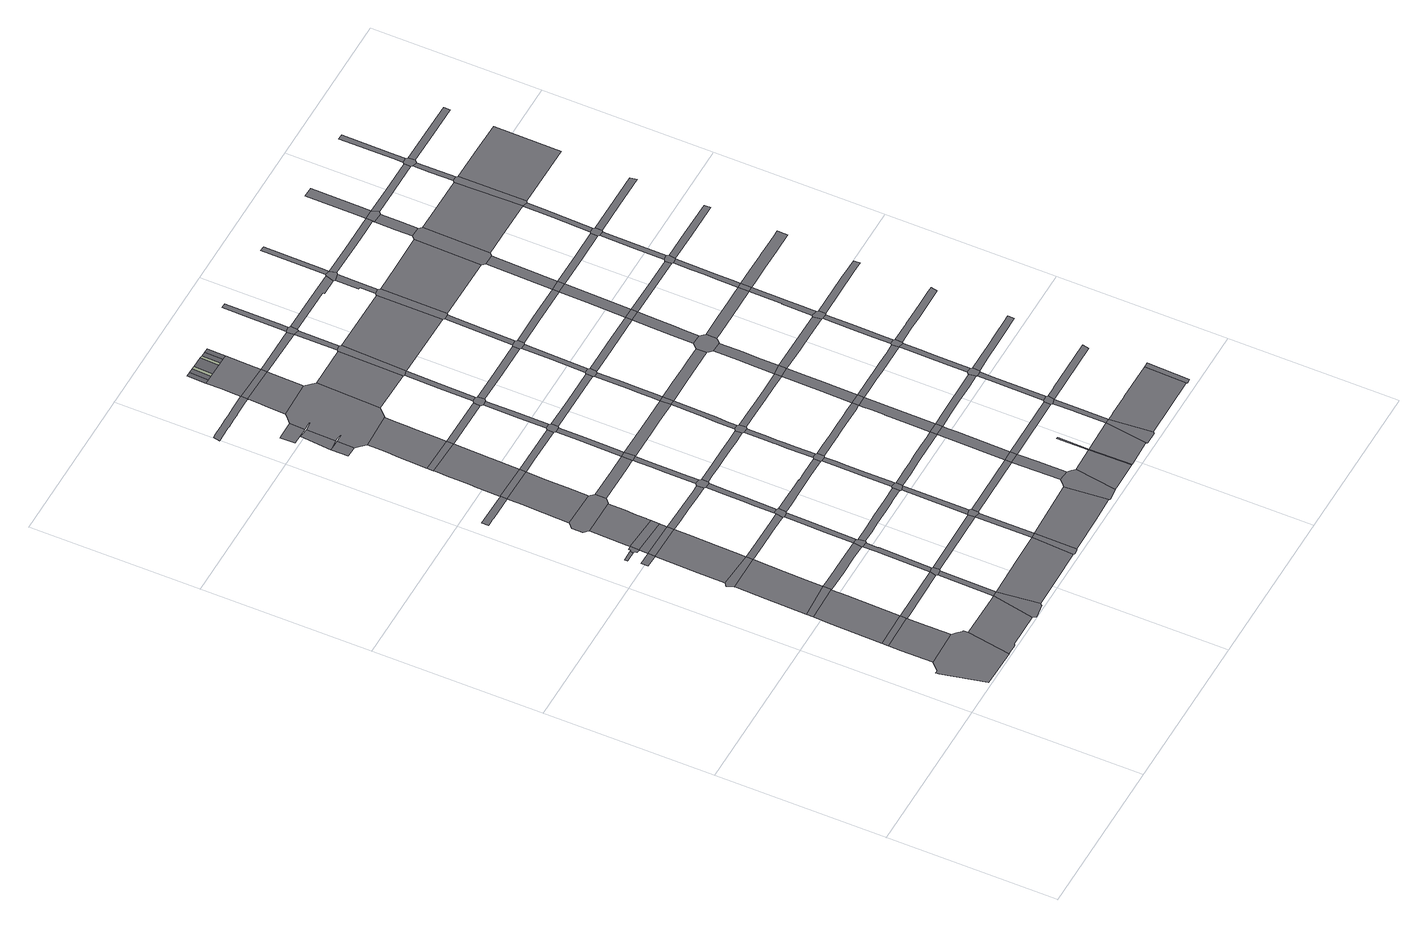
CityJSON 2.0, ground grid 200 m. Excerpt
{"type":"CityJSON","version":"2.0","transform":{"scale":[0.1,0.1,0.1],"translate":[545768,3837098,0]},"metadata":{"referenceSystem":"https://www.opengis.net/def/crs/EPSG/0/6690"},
"CityObjects":{
"road1":{"type":"Road","geometry":[{"type":"MultiSurface","lod":"1","boundaries":[[[0,1,2,3,4,5,6,7,8,9,10,11,12,13]]]}]},
"road2":{"type":"Road","attributes":{"function":"2","RoadStructureAttribute.sectionType":"1"},"geometry":[{"type":"MultiSurface","lod":"1","boundaries":[[[14,15,16,17,6,5,18,19,20,21]]]}]},
"road3":{"type":"Road","geometry":[{"type":"MultiSurface","lod":"1","boundaries":[[[22,23,14,21]]]}]},
"road4":{"type":"Road","attributes":{"function":"2","RoadStructureAttribute.sectionType":"1"},"geometry":[{"type":"MultiSurface","lod":"1","boundaries":[[[24,25,26,27,23,22]]]}]},
"road5":{"type":"Road","attributes":{"function":"2","RoadStructureAttribute.sectionType":"1"},"geometry":[{"type":"MultiSurface","lod":"1","boundaries":[[[28,29,13,12,30,31,32,33,34,35,36]]]}]},
"road6":{"type":"Road","geometry":[{"type":"MultiSurface","lod":"1","boundaries":[[[37,38,39,26,25,40]]]}]},
"road7":{"type":"Road","attributes":{"function":"2","RoadStructureAttribute.sectionType":"1"},"geometry":[{"type":"MultiSurface","lod":"1","boundaries":[[[41,42,43,38,37,44,45,46,47]]]}]},
"road8":{"type":"Road","attributes":{"RoadStructureAttribute.sectionType":"1"},"geometry":[{"type":"MultiSurface","lod":"1","boundaries":[[[48,22,21,49,50,51,52]]]}]},
"road9":{"type":"Road","geometry":[{"type":"MultiSurface","lod":"1","boundaries":[[[53,54,41,47,55]]]}]},
"road10":{"type":"Road","attributes":{"RoadStructureAttribute.sectionType":"1"},"geometry":[{"type":"MultiSurface","lod":"1","boundaries":[[[56,57,58,59]]]}]},
"road11":{"type":"Road","attributes":{"RoadStructureAttribute.sectionType":"1"},"geometry":[{"type":"MultiSurface","lod":"1","boundaries":[[[60,61,62,63,64]]]}]},
"road12":{"type":"Road","geometry":[{"type":"MultiSurface","lod":"1","boundaries":[[[65,36,35,66,67,68,69,70,71]]]}]},
"road13":{"type":"Road","attributes":{"RoadStructureAttribute.sectionType":"1"},"geometry":[{"type":"MultiSurface","lod":"1","boundaries":[[[72,73,74,75,60,64,76,77,78,79]]]}]},
"road14":{"type":"Road","attributes":{"function":"2","RoadStructureAttribute.sectionType":"1"},"geometry":[{"type":"MultiSurface","lod":"1","boundaries":[[[58,80,81,82,53,55,83,84,85,86,87]]]}]},
"road15":{"type":"Road","attributes":{"RoadStructureAttribute.sectionType":"1"},"geometry":[{"type":"MultiSurface","lod":"1","boundaries":[[[88,89,65,71]]]}]},
"road16":{"type":"Road","attributes":{"RoadStructureAttribute.sectionType":"1"},"geometry":[{"type":"MultiSurface","lod":"1","boundaries":[[[90,91,92,93,37,40,94,95,96,97,98]]]}]},
"road17":{"type":"Road","geometry":[{"type":"MultiSurface","lod":"1","boundaries":[[[59,58,87,99]]]}]},
"road18":{"type":"Road","attributes":{"function":"2","RoadStructureAttribute.sectionType":"1"},"geometry":[{"type":"MultiSurface","lod":"1","boundaries":[[[79,100,101,59,99,102,103,104,105,106]]]}]},
"road19":{"type":"Road","geometry":[{"type":"MultiSurface","lod":"1","boundaries":[[[72,79,106,107]]]}]},
"road20":{"type":"Road","geometry":[{"type":"MultiSurface","lod":"1","boundaries":[[[108,52,51,109,89,88,110,111,112,113]]]}]},
"road21":{"type":"Road","attributes":{"RoadStructureAttribute.sectionType":"1"},"geometry":[{"type":"MultiSurface","lod":"1","boundaries":[[[114,115,116,117,118,119,120,121,122,123]]]}]},
"road22":{"type":"Road","attributes":{"function":"2","RoadStructureAttribute.sectionType":"1"},"geometry":[{"type":"MultiSurface","lod":"1","boundaries":[[[124,125,72,107,126,127,128,129,130]]]}]},
"road23":{"type":"Road","attributes":{"RoadStructureAttribute.sectionType":"1"},"geometry":[{"type":"MultiSurface","lod":"1","boundaries":[[[131,132,133,134,52,108,135,136,137]]]}]},
"road24":{"type":"Road","attributes":{"function":"2","RoadStructureAttribute.sectionType":"1"},"geometry":[{"type":"MultiSurface","lod":"1","boundaries":[[[138,139,140,141,71,70,142,143]]]}]},
"road25":{"type":"Road","attributes":{"RoadStructureAttribute.sectionType":"1"},"geometry":[{"type":"MultiSurface","lod":"1","boundaries":[[[144,145,146,55,47,147,148,149,150,151,152]]]}]},
"road26":{"type":"Road","geometry":[{"type":"MultiSurface","lod":"1","boundaries":[[[153,154,155,156,157,158,159,124,130,160,161,162,163]]]}]},
"road27":{"type":"Road","geometry":[{"type":"MultiSurface","lod":"1","boundaries":[[[98,97,131,137,164,165,166,167,168]]]}]},
"road28":{"type":"Road","attributes":{"function":"2","RoadStructureAttribute.sectionType":"1"},"geometry":[{"type":"MultiSurface","lod":"1","boundaries":[[[122,169,170,171,172,153,163,173,174,175,176]]]}]},
"road29":{"type":"Road","attributes":{"RoadStructureAttribute.sectionType":"1"},"geometry":[{"type":"MultiSurface","lod":"1","boundaries":[[[177,178,179,180,181,182,98,168]]]}]},
"road30":{"type":"Road","attributes":{"RoadStructureAttribute.sectionType":"1"},"geometry":[{"type":"MultiSurface","lod":"1","boundaries":[[[113,112,183,184]]]}]},
"road31":{"type":"Road","attributes":{"RoadStructureAttribute.sectionType":"1"},"geometry":[{"type":"MultiSurface","lod":"1","boundaries":[[[185,99,87,186,187,188,189,190,191]]]}]},
"road32":{"type":"Road","geometry":[{"type":"MultiSurface","lod":"1","boundaries":[[[192,123,122,176,193]]]}]},
"road33":{"type":"Road","geometry":[{"type":"MultiSurface","lod":"1","boundaries":[[[194,195,152,151,196,180,179,197,198,199,200,201]]]}]},
"road34":{"type":"Road","geometry":[{"type":"MultiSurface","lod":"1","boundaries":[[[202,138,143,203,204,205,206,207,208,209]]]}]},
"road35":{"type":"Road","attributes":{"function":"2","RoadStructureAttribute.sectionType":"1"},"geometry":[{"type":"MultiSurface","lod":"1","boundaries":[[[210,211,212,213,214,215,192,193,216,217,218,219]]]}]},
"road36":{"type":"Road","attributes":{"RoadStructureAttribute.sectionType":"1"},"geometry":[{"type":"MultiSurface","lod":"1","boundaries":[[[220,221,222,223,224,225,226,227,228]]]}]},
"road37":{"type":"Road","attributes":{"RoadStructureAttribute.sectionType":"1"},"geometry":[{"type":"MultiSurface","lod":"1","boundaries":[[[229,230,231,232,194,201,233,234,235,236]]]}]},
"road38":{"type":"Road","attributes":{"RoadStructureAttribute.sectionType":"1"},"geometry":[{"type":"MultiSurface","lod":"1","boundaries":[[[237,238,239,166,165,240,241,242,243,244,245,246,247]]]}]},
"road39":{"type":"Road","geometry":[{"type":"MultiSurface","lod":"1","boundaries":[[[248,210,219,249]]]}]},
"road40":{"type":"Road","attributes":{"RoadStructureAttribute.sectionType":"1"},"geometry":[{"type":"MultiSurface","lod":"1","boundaries":[[[250,251,162,161,252,253,254,255,256]]]}]},
"road41":{"type":"Road","attributes":{"function":"1","RoadStructureAttribute.sectionType":"7"},"geometry":[{"type":"MultiSurface","lod":"1","boundaries":[[[257,258,259,224,260,261]]]}]},
"road42":{"type":"Road","attributes":{"RoadStructureAttribute.sectionType":"1"},"geometry":[{"type":"MultiSurface","lod":"1","boundaries":[[[183,138,202,262]]]}]},
"road43":{"type":"Road","attributes":{"RoadStructureAttribute.sectionType":"1"},"geometry":[{"type":"MultiSurface","lod":"1","boundaries":[[[263,264,265,266,267,268,269,270]]]}]},
"road44":{"type":"Road","geometry":[{"type":"MultiSurface","lod":"1","boundaries":[[[271,272,191,190,229,236,273,274,275]]]}]},
"road45":{"type":"Road","attributes":{"function":"2","RoadStructureAttribute.sectionType":"1"},"geometry":[{"type":"MultiSurface","lod":"1","boundaries":[[[276,277,278,279,280,281,282,283,284,285,286,248,249]]]}]},
"road46":{"type":"Road","geometry":[{"type":"MultiSurface","lod":"1","boundaries":[[[287,288,289,290,184,183,262,291,292,293,294]]]}]},
"road47":{"type":"Road","attributes":{"RoadStructureAttribute.sectionType":"1"},"geometry":[{"type":"MultiSurface","lod":"1","boundaries":[[[295,296,297,298,299,300,301,302,303,304,305,306,307,308,309,310,311,312,313,314,315,316]]]}]},
"road48":{"type":"Road","attributes":{"RoadStructureAttribute.sectionType":"1"},"geometry":[{"type":"MultiSurface","lod":"1","boundaries":[[[317,318,319,320,321,322,323,324,271,275]]]}]},
"road49":{"type":"Road","attributes":{"RoadStructureAttribute.sectionType":"1"},"geometry":[{"type":"MultiSurface","lod":"1","boundaries":[[[325,326,327,328,329,330,200,199,331,332,333,334,335,336]]]}]},
"road50":{"type":"Road","attributes":{"RoadStructureAttribute.sectionType":"1"},"geometry":[{"type":"MultiSurface","lod":"1","boundaries":[[[337,193,176,338,339,340]]]}]},
"road51":{"type":"Road","attributes":{"RoadStructureAttribute.sectionType":"1"},"geometry":[{"type":"MultiSurface","lod":"1","boundaries":[[[341,342,343,344,345,346,290,289]]]}]},
"road52":{"type":"Road","attributes":{"function":"2","RoadStructureAttribute.sectionType":"1"},"geometry":[{"type":"MultiSurface","lod":"1","boundaries":[[[347,348,202,209,349,350]]]}]},
"road53":{"type":"Road","geometry":[{"type":"MultiSurface","lod":"1","boundaries":[[[256,255,351,321,320,352,353]]]}]},
"road54":{"type":"Road","geometry":[{"type":"MultiSurface","lod":"1","boundaries":[[[354,355,247,246,356,344,343,357,358,359]]]}]},
"road55":{"type":"Road","geometry":[{"type":"MultiSurface","lod":"1","boundaries":[[[360,361,362,270,269,363,364,365,366,261,260,367,368,369,370,371,372,373,374,228,227,375,281,280,376,377,378]]]}]},
"road56":{"type":"Road","attributes":{"RoadStructureAttribute.sectionType":"1"},"geometry":[{"type":"MultiSurface","lod":"1","boundaries":[[[379,380,381,382,383,384,385,386,256,353]]]}]},
"road57":{"type":"Road","attributes":{"RoadStructureAttribute.sectionType":"1"},"geometry":[{"type":"MultiSurface","lod":"1","boundaries":[[[387,388,389,390,274,273,391,392,393,394,395,396,397]]]}]},
"road58":{"type":"Road","attributes":{"RoadStructureAttribute.sectionType":"1"},"geometry":[{"type":"MultiSurface","lod":"1","boundaries":[[[249,219,398,399,400]]]}]},
"road59":{"type":"Road","attributes":{"RoadStructureAttribute.sectionType":"1"},"geometry":[{"type":"MultiSurface","lod":"1","boundaries":[[[401,402,403,404,405,406,407,408,409,354,359]]]}]},
"road60":{"type":"Road","attributes":{"RoadStructureAttribute.sectionType":"1"},"geometry":[{"type":"MultiSurface","lod":"1","boundaries":[[[410,294,293,411,412]]]}]},
"road61":{"type":"Road","geometry":[{"type":"MultiSurface","lod":"1","boundaries":[[[413,414,340,339,384,383,415,416,417]]]}]},
"road62":{"type":"Road","geometry":[{"type":"MultiSurface","lod":"1","boundaries":[[[315,418,419,420,421,422,361,360,423]]]}]},
"road63":{"type":"Road","geometry":[{"type":"MultiSurface","lod":"1","boundaries":[[[424,425,426,336,335,407,406,427,428,429]]]}]},
"road64":{"type":"Road","geometry":[{"type":"MultiSurface","lod":"1","boundaries":[[[316,315,423,430]]]}]},
"road65":{"type":"Road","attributes":{"RoadStructureAttribute.sectionType":"1"},"geometry":[{"type":"MultiSurface","lod":"1","boundaries":[[[431,432,433,434,413,417]]]}]},
"road66":{"type":"Road","geometry":[{"type":"MultiSurface","lod":"1","boundaries":[[[435,436,437,347,350,438,439,440,441,442,443]]]}]},
"road67":{"type":"Road","attributes":{"RoadStructureAttribute.sectionType":"1"},"geometry":[{"type":"MultiSurface","lod":"1","boundaries":[[[444,445,446,353,352,447,448,449,450,451,452]]]}]},
"road68":{"type":"Road","attributes":{"function":"2","RoadStructureAttribute.sectionType":"1"},"geometry":[{"type":"MultiSurface","lod":"1","boundaries":[[[453,454,455,316,430,456,457]]]}]},
"road69":{"type":"Road","attributes":{"RoadStructureAttribute.sectionType":"1"},"geometry":[{"type":"MultiSurface","lod":"1","boundaries":[[[458,459,460,461,462,463,425,424,464,465,466,467,468,469]]]}]},
"road70":{"type":"Road","attributes":{"RoadStructureAttribute.sectionType":"1"},"geometry":[{"type":"MultiSurface","lod":"1","boundaries":[[[470,471,472,473,474,475,476,358,357,477,478,479,480,481]]]}]},
"road71":{"type":"Road","geometry":[{"type":"MultiSurface","lod":"1","boundaries":[[[482,400,399,433,432,483,484,485]]]}]},
"road72":{"type":"Road","attributes":{"RoadStructureAttribute.sectionType":"1"},"geometry":[{"type":"MultiSurface","lod":"2","boundaries":[[[486,487,488,489]],[[490,491,492,493]],[[494,495,496,497]],[[457,498,495,494]],[[489,488,499,453]],[[497,496,491,490]],[[493,492,487,486]]],"semantics":{"surfaces":[{"type":"TrafficArea","function":"1000"},{"type":"TrafficArea","function":"2000"},{"type":"AuxiliaryTrafficArea","function":"3000"}],"values":[0,0,0,1,1,2,2]}}]},
"road73":{"type":"Road","attributes":{"RoadStructureAttribute.sectionType":"1"},"geometry":[{"type":"MultiSurface","lod":"1","boundaries":[[[411,435,443,500,501,502,503]]]}]},
"road74":{"type":"Road","geometry":[{"type":"MultiSurface","lod":"1","boundaries":[[[504,505,397,396,458,469,506,507,508]]]}]},
"road75":{"type":"Road","geometry":[{"type":"MultiSurface","lod":"1","boundaries":[[[378,377,509,510]]]}]},
"road76":{"type":"Road","attributes":{"function":"2","RoadStructureAttribute.sectionType":"1"},"geometry":[{"type":"MultiSurface","lod":"1","boundaries":[[[511,441,440,512,513]]]}]},
"road77":{"type":"Road","attributes":{"RoadStructureAttribute.sectionType":"1"},"geometry":[{"type":"MultiSurface","lod":"1","boundaries":[[[514,515,516,517,482,485]]]}]},
"road78":{"type":"Road","geometry":[{"type":"MultiSurface","lod":"1","boundaries":[[[518,412,411,503]]]}]},
"road79":{"type":"Road","attributes":{"RoadStructureAttribute.sectionType":"1"},"geometry":[{"type":"MultiSurface","lod":"1","boundaries":[[[519,416,415,520,521,522]]]}]},
"road80":{"type":"Road","attributes":{"RoadStructureAttribute.sectionType":"1"},"geometry":[{"type":"MultiSurface","lod":"1","boundaries":[[[451,523,524,525,526,527,504,508,528,529,530,531,532]]]}]},
"road81":{"type":"Road","attributes":{"RoadStructureAttribute.sectionType":"1"},"geometry":[{"type":"MultiSurface","lod":"1","boundaries":[[[533,534,535,536,537,429,428,538,539,540,541,542,543,544,545,546]]]}]},
"road82":{"type":"Road","attributes":{"RoadStructureAttribute.sectionType":"1"},"geometry":[{"type":"MultiSurface","lod":"1","boundaries":[[[480,547,548,549,412,518,550,551,552,553]]]}]},
"road83":{"type":"Road","geometry":[{"type":"MultiSurface","lod":"1","boundaries":[[[554,511,513,555]]]}]},
"road84":{"type":"Road","geometry":[{"type":"MultiSurface","lod":"1","boundaries":[[[452,451,532,556]]]}]},
"road85":{"type":"Road","attributes":{"RoadStructureAttribute.sectionType":"1"},"geometry":[{"type":"MultiSurface","lod":"1","boundaries":[[[430,423,557,558]]]}]},
"road86":{"type":"Road","geometry":[{"type":"MultiSurface","lod":"1","boundaries":[[[559,560,561,562,510,509,563,516,515,564]]]}]},
"road87":{"type":"Road","geometry":[{"type":"MultiSurface","lod":"1","boundaries":[[[481,480,553,565]]]}]},
"road88":{"type":"Road","attributes":{"RoadStructureAttribute.sectionType":"1"},"geometry":[{"type":"MultiSurface","lod":"1","boundaries":[[[566,484,483,567,568,569]]]}]},
"road89":{"type":"Road","geometry":[{"type":"MultiSurface","lod":"1","boundaries":[[[570,571,572,573,511,554]]]}]},
"road90":{"type":"Road","attributes":{"RoadStructureAttribute.sectionType":"1"},"geometry":[{"type":"MultiSurface","lod":"1","boundaries":[[[574,575,576,577,578,579,452,556,580,581,582,583,584]]]}]},
"road91":{"type":"Road","attributes":{"RoadStructureAttribute.sectionType":"1"},"geometry":[{"type":"MultiSurface","lod":"1","boundaries":[[[585,586,587,588,507,506,589,590,591,592,593,594,595]]]}]},
"road92":{"type":"Road","attributes":{"function":"2","RoadStructureAttribute.sectionType":"1"},"geometry":[{"type":"MultiSurface","lod":"1","boundaries":[[[596,597,554,555,598,599]]]}]},
"road93":{"type":"Road","attributes":{"RoadStructureAttribute.sectionType":"1"},"geometry":[{"type":"MultiSurface","lod":"1","boundaries":[[[545,600,601,602,603,604,605,481,565,606,607,608,609]]]}]},
"road94":{"type":"Road","attributes":{"RoadStructureAttribute.sectionType":"1"},"geometry":[{"type":"MultiSurface","lod":"1","boundaries":[[[557,560,559,610]]]}]},
"road95":{"type":"Road","attributes":{"RoadStructureAttribute.sectionType":"1"},"geometry":[{"type":"MultiSurface","lod":"1","boundaries":[[[518,503,611,612]]]}]},
"road96":{"type":"Road","geometry":[{"type":"MultiSurface","lod":"1","boundaries":[[[613,522,521,574,584,614,615,616,617]]]}]},
"road97":{"type":"Road","geometry":[{"type":"MultiSurface","lod":"1","boundaries":[[[618,619,620,558,557,610,621,622,623]]]}]},
"road98":{"type":"Road","geometry":[{"type":"MultiSurface","lod":"1","boundaries":[[[546,545,609,624]]]}]},
"road99":{"type":"Road","attributes":{"RoadStructureAttribute.sectionType":"1"},"geometry":[{"type":"MultiSurface","lod":"1","boundaries":[[[625,626,627,556,532,628,629,630,631]]]}]},
"road100":{"type":"Road","attributes":{"RoadStructureAttribute.sectionType":"1"},"geometry":[{"type":"MultiSurface","lod":"1","boundaries":[[[632,633,613,617,634,635]]]}]},
"road101":{"type":"Road","geometry":[{"type":"MultiSurface","lod":"1","boundaries":[[[636,637,596,599,638,639,640,641,642]]]}]},
"road102":{"type":"Road","attributes":{"RoadStructureAttribute.sectionType":"1"},"geometry":[{"type":"MultiSurface","lod":"1","boundaries":[[[643,644,645,619,618,646,647]]]}]},
"road103":{"type":"Road","geometry":[{"type":"MultiSurface","lod":"1","boundaries":[[[564,515,648,649,650]]]}]},
"road104":{"type":"Road","attributes":{"RoadStructureAttribute.sectionType":"1"},"geometry":[{"type":"MultiSurface","lod":"1","boundaries":[[[594,651,652,653,546,624,654,655,656,657]]]}]},
"road105":{"type":"Road","attributes":{"RoadStructureAttribute.sectionType":"1"},"geometry":[{"type":"MultiSurface","lod":"1","boundaries":[[[658,659,660,565,553,661,662,663,664,665]]]}]},
"road106":{"type":"Road","geometry":[{"type":"MultiSurface","lod":"1","boundaries":[[[666,667,668,569,568,632,635,669,670,671,672]]]}]},
"road107":{"type":"Road","attributes":{"RoadStructureAttribute.sectionType":"1"},"geometry":[{"type":"MultiSurface","lod":"1","boundaries":[[[673,674,675,676,677,596,637]]]}]},
"road108":{"type":"Road","geometry":[{"type":"MultiSurface","lod":"1","boundaries":[[[678,595,594,657]]]}]},
"road109":{"type":"Road","attributes":{"RoadStructureAttribute.sectionType":"1"},"geometry":[{"type":"MultiSurface","lod":"1","boundaries":[[[679,680,666,672,681,682]]]}]},
"road110":{"type":"Road","geometry":[{"type":"MultiSurface","lod":"1","boundaries":[[[683,684,685,612,611,686,675,674,687,688]]]}]},
"road111":{"type":"Road","attributes":{"RoadStructureAttribute.sectionType":"1"},"geometry":[{"type":"MultiSurface","lod":"1","boundaries":[[[689,690,616,615,691,692,693]]]}]},
"road112":{"type":"Road","attributes":{"RoadStructureAttribute.sectionType":"1"},"geometry":[{"type":"MultiSurface","lod":"1","boundaries":[[[694,695,696,697,595,678,698,699,700]]]}]},
"road113":{"type":"Road","attributes":{"RoadStructureAttribute.sectionType":"1"},"geometry":[{"type":"MultiSurface","lod":"1","boundaries":[[[701,623,622,702,703,704,705,706]]]}]},
"road114":{"type":"Road","attributes":{"RoadStructureAttribute.sectionType":"1"},"geometry":[{"type":"MultiSurface","lod":"1","boundaries":[[[707,708,709,710,624,609,711,712,713,714,715,716]]]}]},
"road115":{"type":"Road","attributes":{"RoadStructureAttribute.sectionType":"1"},"geometry":[{"type":"MultiSurface","lod":"1","boundaries":[[[717,718,719,720,721,683,688]]]}]},
"road116":{"type":"Road","attributes":{"function":"2","RoadStructureAttribute.sectionType":"1"},"geometry":[{"type":"MultiSurface","lod":"1","boundaries":[[[722,723,724,725,726,642,641,727,728]]]}]},
"road117":{"type":"Road","geometry":[{"type":"MultiSurface","lod":"1","boundaries":[[[729,730,631,630,694,700,731,732,733,734,735]]]}]},
"road118":{"type":"Road","geometry":[{"type":"MultiSurface","lod":"1","boundaries":[[[736,737,738,650,649,679,682,739,740]]]}]},
"road119":{"type":"Road","geometry":[{"type":"MultiSurface","lod":"1","boundaries":[[[741,742,665,664,743,719,718,744,745,746]]]}]},
"road120":{"type":"Road","attributes":{"RoadStructureAttribute.sectionType":"1"},"geometry":[{"type":"MultiSurface","lod":"1","boundaries":[[[747,671,670,748,749,750]]]}]},
"road121":{"type":"Road","attributes":{"RoadStructureAttribute.sectionType":"1"},"geometry":[{"type":"MultiSurface","lod":"1","boundaries":[[[692,751,752,753,729,735,754,755,756,757]]]}]},
"road122":{"type":"Road","attributes":{"RoadStructureAttribute.sectionType":"1"},"geometry":[{"type":"MultiSurface","lod":"1","boundaries":[[[678,657,758,759,760,761]]]}]},
"road123":{"type":"Road","attributes":{"RoadStructureAttribute.sectionType":"1"},"geometry":[{"type":"MultiSurface","lod":"1","boundaries":[[[715,762,763,764,741,746,765,766,767,768]]]}]},
"road124":{"type":"Road","attributes":{"RoadStructureAttribute.sectionType":"1"},"geometry":[{"type":"MultiSurface","lod":"1","boundaries":[[[769,770,771,772,773,774,737,736]]]}]},
"road125":{"type":"Road","attributes":{"RoadStructureAttribute.sectionType":"1"},"geometry":[{"type":"MultiSurface","lod":"1","boundaries":[[[775,776,777,687,674,778,779]]]}]},
"road126":{"type":"Road","geometry":[{"type":"MultiSurface","lod":"1","boundaries":[[[693,692,757,780,781]]]}]},
"road127":{"type":"Road","geometry":[{"type":"MultiSurface","lod":"1","boundaries":[[[782,706,705,771,770,783,784]]]}]},
"road128":{"type":"Road","geometry":[{"type":"MultiSurface","lod":"1","boundaries":[[[785,786,787,788,716,715,768,789,790,791,792]]]}]},
"road129":{"type":"Road","geometry":[{"type":"MultiSurface","lod":"1","boundaries":[[[728,727,793,794,795,796]]]}]},
"road130":{"type":"Road","attributes":{"RoadStructureAttribute.sectionType":"1"},"geometry":[{"type":"MultiSurface","lod":"1","boundaries":[[[749,797,798,693,781,799,800,801]]]}]},
"road131":{"type":"Road","attributes":{"RoadStructureAttribute.sectionType":"1"},"geometry":[{"type":"MultiSurface","lod":"1","boundaries":[[[802,803,782,784,804,805]]]}]},
"road132":{"type":"Road","geometry":[{"type":"MultiSurface","lod":"1","boundaries":[[[806,807,740,739,808,809]]]}]},
"road133":{"type":"Road","attributes":{"RoadStructureAttribute.sectionType":"1"},"geometry":[{"type":"MultiSurface","lod":"1","boundaries":[[[810,811,812,785,792,813,814,815,816]]]}]},
"road134":{"type":"Road","attributes":{"RoadStructureAttribute.sectionType":"1"},"geometry":[{"type":"MultiSurface","lod":"1","boundaries":[[[817,818,819,734,733,820,821,822,823,824]]]}]},
"road135":{"type":"Road","attributes":{"RoadStructureAttribute.sectionType":"1"},"geometry":[{"type":"MultiSurface","lod":"1","boundaries":[[[825,826,827,828,829,745,744,830,831,832,833]]]}]},
"road136":{"type":"Road","geometry":[{"type":"MultiSurface","lod":"1","boundaries":[[[750,749,801,834]]]}]},
"road137":{"type":"Road","geometry":[{"type":"MultiSurface","lod":"1","boundaries":[[[835,836,761,760,810,816,837,838,839,840]]]}]},
"road138":{"type":"Road","attributes":{"RoadStructureAttribute.sectionType":"1"},"geometry":[{"type":"MultiSurface","lod":"1","boundaries":[[[841,842,750,834,843,844]]]}]},
"road139":{"type":"Road","attributes":{"RoadStructureAttribute.sectionType":"1"},"geometry":[{"type":"MultiSurface","lod":"1","boundaries":[[[845,780,757,846,847,848]]]}]},
"road140":{"type":"Road","attributes":{"RoadStructureAttribute.sectionType":"1"},"geometry":[{"type":"MultiSurface","lod":"1","boundaries":[[[823,849,850,851,835,840,852,853,854,855,856,857]]]}]},
"road141":{"type":"Road","attributes":{"RoadStructureAttribute.sectionType":"1"},"geometry":[{"type":"MultiSurface","lod":"1","boundaries":[[[858,784,783,859,860,861,862]]]}]},
"road142":{"type":"Road","attributes":{"RoadStructureAttribute.sectionType":"1"},"geometry":[{"type":"MultiSurface","lod":"1","boundaries":[[[863,864,865,866,867,791,790,868,869,870,871,872,873,874,875]]]}]},
"road143":{"type":"Road","geometry":[{"type":"MultiSurface","lod":"1","boundaries":[[[876,824,823,857]]]}]},
"road144":{"type":"Road","geometry":[{"type":"MultiSurface","lod":"1","boundaries":[[[877,809,808,841,844,878,879,880,881,882,883]]]}]},
"road145":{"type":"Road","attributes":{"RoadStructureAttribute.sectionType":"1"},"geometry":[{"type":"MultiSurface","lod":"1","boundaries":[[[884,834,801,885,886,887]]]}]},
"road146":{"type":"Road","attributes":{"RoadStructureAttribute.sectionType":"1"},"geometry":[{"type":"MultiSurface","lod":"1","boundaries":[[[888,889,890,891,892,893,894,895,824,876]]]}]},
"road147":{"type":"Road","attributes":{"RoadStructureAttribute.sectionType":"1"},"geometry":[{"type":"MultiSurface","lod":"1","boundaries":[[[896,897,839,838,898,899,900]]]}]},
"road148":{"type":"Road","attributes":{"RoadStructureAttribute.sectionType":"1"},"geometry":[{"type":"MultiSurface","lod":"1","boundaries":[[[901,902,877,883,903,904]]]}]},
"road149":{"type":"Road","geometry":[{"type":"MultiSurface","lod":"1","boundaries":[[[905,906,907,908,848,847,892,891,909,910]]]}]},
"road150":{"type":"Road","geometry":[{"type":"MultiSurface","lod":"1","boundaries":[[[862,861,911,901,904,912,913]]]}]},
"road151":{"type":"Road","attributes":{"RoadStructureAttribute.sectionType":"1"},"geometry":[{"type":"MultiSurface","lod":"1","boundaries":[[[914,915,906,905,916,917]]]}]},
"road152":{"type":"Road","attributes":{"RoadStructureAttribute.sectionType":"1"},"geometry":[{"type":"MultiSurface","lod":"1","boundaries":[[[918,919,920,921,922,923,876,857,924,925,926,927,928]]]}]},
"road153":{"type":"Road","attributes":{"RoadStructureAttribute.sectionType":"1"},"geometry":[{"type":"MultiSurface","lod":"1","boundaries":[[[929,930,862,913,931,932]]]}]},
"road154":{"type":"Road","geometry":[{"type":"MultiSurface","lod":"1","boundaries":[[[933,881,880,934,935,936,937]]]}]},
"road155":{"type":"Road","geometry":[{"type":"MultiSurface","lod":"1","boundaries":[[[938,939,887,886,914,917,940,941,942,943]]]}]},
"road156":{"type":"Road","attributes":{"RoadStructureAttribute.sectionType":"1"},"geometry":[{"type":"MultiSurface","lod":"1","boundaries":[[[936,944,945,938,943,946,947]]]}]},
"road157":{"type":"Road","attributes":{"RoadStructureAttribute.sectionType":"1"},"geometry":[{"type":"MultiSurface","lod":"1","boundaries":[[[948,910,909,949,950,951,952]]]}]},
"road158":{"type":"Road","attributes":{"RoadStructureAttribute.sectionType":"1"},"geometry":[{"type":"MultiSurface","lod":"1","boundaries":[[[953,913,912,954,955,956,957,958]]]}]},
"road159":{"type":"Road","geometry":[{"type":"MultiSurface","lod":"1","boundaries":[[[959,960,937,936,947,961,962,963,964]]]}]},
"road160":{"type":"Road","attributes":{"RoadStructureAttribute.sectionType":"1"},"geometry":[{"type":"MultiSurface","lod":"1","boundaries":[[[942,941,965,966,967]]]}]},
"road161":{"type":"Road","attributes":{"RoadStructureAttribute.sectionType":"1"},"geometry":[{"type":"MultiSurface","lod":"1","boundaries":[[[968,969,959,964,970]]]}]},
"road162":{"type":"Road","geometry":[{"type":"MultiSurface","lod":"1","boundaries":[[[971,972,958,957,968,970,973,974]]]}]},
"road163":{"type":"Road","attributes":{"RoadStructureAttribute.sectionType":"1"},"geometry":[{"type":"MultiSurface","lod":"1","boundaries":[[[975,976,972,971,977,978]]]}]},
"road164":{"type":"Road","geometry":[{"type":"MultiSurface","lod":"1","boundaries":[[[979,963,962,980,981]]]}]},
"road165":{"type":"Road","attributes":{"RoadStructureAttribute.sectionType":"1"},"geometry":[{"type":"MultiSurface","lod":"1","boundaries":[[[982,974,973,983,984,985,986]]]}]}
},
"vertices":[
[1017,598,0],[1016,607,0],[1004,607,0],[956,655,0],[920,689,0],[914,695,0],[475,684,0],[391,601,0],[382,592,0],[351,592,0],[350,553,0],[473,36,0],[932,28,0],[1018,547,0],
[476,1205,0],[476,1204,0],[475,1052,0],[475,689,0],[913,810,0],[914,873,0],[914,1053,0],[913,1209,0],
[917,1288,0],[476,1282,0],
[929,1919,0],[932,2099,0],[497,2091,0],[493,1915,0],
[1543,541,0],[1054,546,0],[962,30,0],[1051,30,0],[1071,30,0],[1086,47,0],[1087,48,0],[1507,45,0],[1610,542,0],
[937,2197,0],[501,2171,0],[499,2171,0],[934,2099,0],
[518,3019,0],[518,3000,0],[511,2647,0],[940,2261,0],[942,2403,0],[948,2665,0],[956,3022,0],
[950,1288,0],[915,1209,0],[950,1209,0],[1602,1214,0],[1621,1293,0],
[522,3136,0],[485,3101,0],[957,3103,0],
[388,4044,0],[387,3963,0],[543,3960,0],[545,4041,0],
[488,4224,0],[478,4224,0],[356,4223,0],[356,4188,0],[488,4186,0],
[1610,543,0],[1509,44,0],[1540,8,0],[1705,35,0],[1719,48,0],[1728,55,0],[1671,544,0],
[550,4256,0],[538,4254,0],[508,4254,0],[508,4224,0],[506,4182,0],[506,4152,0],[534,4149,0],[547,4151,0],
[544,3960,0],[532,3530,0],[532,3497,0],[958,3122,0],[959,3195,0],[966,3458,0],[974,3749,0],[979,3956,0],
[1680,1203,0],[1620,1199,0],
[1360,2193,0],[1106,2195,0],[960,2196,0],[941,2197,0],[941,2099,0],[1206,2095,0],[1437,2094,0],[1625,2093,0],[1636,2190,0],
[977,4036,0],
[545,4077,0],[544,4060,0],[977,4037,0],[978,4055,0],[979,4078,0],[979,4085,0],[981,4126,0],
[984,4228,0],
[1681,1303,0],[1610,1208,0],[1690,1212,0],[1693,1215,0],[1695,1216,0],[1692,1293,0],
[508,5789,0],[393,5791,0],[166,5792,0],[166,5713,0],[210,5712,0],[250,5712,0],[276,5712,0],[384,5712,0],[591,5711,0],[592,5788,0],
[565,4733,0],[551,4290,0],[986,4277,0],[986,4284,0],[990,4401,0],[995,4540,0],[1001,4733,0],
[1635,2081,0],[1634,2077,0],[1632,1926,0],[1634,1926,0],[1694,1926,0],[1692,1926,0],[1695,2073,0],
[2538,560,0],[2181,553,0],[2179,553,0],[1680,544,0],[2114,62,0],[2512,69,0],
[1509,3100,0],[1370,3101,0],[1187,3102,0],[1174,3021,0],[1353,3021,0],[1402,3021,0],[1457,3020,0],[1636,3020,0],[1648,3100,0],
[570,4974,0],[563,4967,0],[542,4945,0],[514,4916,0],[514,4788,0],[515,4788,0],[556,4743,0],[1006,4738,0],[1059,4788,0],[1059,4915,0],[1007,4965,0],
[1699,2076,0],[1715,2092,0],[1706,2170,0],[1696,2177,0],[1696,2189,0],
[591,5710,0],[590,5615,0],[588,5517,0],[585,5415,0],[1014,5227,0],[1020,5419,0],[1021,5467,0],[1027,5707,0],
[1702,2542,0],[1707,2773,0],[1710,3010,0],[1651,3001,0],[1648,2787,0],[1642,2522,0],
[2540,1223,0],[2532,1301,0],
[1554,4022,0],[1133,3952,0],[1283,3949,0],[1480,3944,0],[1584,3942,0],[1650,3941,0],[1639,4021,0],
[592,5793,0],[1030,5784,0],
[1654,3125,0],[1653,3106,0],[1641,3014,0],[1712,3013,0],[1719,3021,0],[1721,3021,0],[1732,3109,0],[1714,3124,0],
[2599,561,0],[2524,59,0],[2526,57,0],[2579,59,0],[2579,61,0],[2583,61,0],[2587,63,0],[2595,69,0],
[613,6574,0],[612,6533,0],[608,6420,0],[604,6246,0],[601,6123,0],[600,6086,0],[1038,6116,0],[1038,6134,0],[1038,6162,0],[1048,6562,0],
[534,7666,0],[526,7666,0],[507,7666,0],[490,7666,0],[405,7666,0],[403,7470,0],[415,7469,0],[537,7467,0],[540,7666,0],
[1665,3925,0],[1662,3706,0],[1659,3501,0],[1656,3334,0],[1717,3307,0],[1720,3491,0],[1724,3706,0],[1727,3921,0],
[2343,2176,0],[2101,2174,0],[1907,2172,0],[1723,2092,0],[1858,2092,0],[1997,2093,0],[2192,2095,0],[2335,2096,0],[2365,2096,0],[2523,2097,0],[2526,2178,0],
[615,6652,0],[1049,6640,0],
[1424,4912,0],[1422,4912,0],[1163,4788,0],[1321,4787,0],[1533,4787,0],[1671,4787,0],[1672,4911,0],
[546,8025,0],[469,8033,0],[432,8037,0],[541,7683,0],[547,8025,0],
[2599,1204,0],
[455,8221,0],[337,8221,0],[323,8221,0],[324,8047,0],[486,8047,0],[527,8046,0],[547,8046,0],[550,8222,0],
[1666,4048,0],[1656,4038,0],[1748,3940,0],[1745,4017,0],[1727,4034,0],
[1052,6780,0],[1059,7044,0],[1060,7085,0],[1064,7229,0],[1068,7375,0],[637,7357,0],[634,7244,0],[630,7123,0],[627,7015,0],[622,6877,0],[619,6758,0],
[2618,1303,0],[2609,1313,0],[2599,1323,0],[2538,1307,0],[2610,1216,0],[2615,1223,0],[2616,1224,0],[2619,1302,0],
[671,8853,0],[526,8852,0],[394,8850,0],[377,8850,0],[345,8850,0],[284,8850,0],[184,8849,0],[173,8849,0],[73,8849,0],[19,8848,0],[2,8769,0],[84,8770,0],[173,8769,0],[197,8769,0],[226,8769,0],[329,8771,0],[392,8770,0],[394,8770,0],[445,8770,0],[564,8771,0],[669,8773,0],[674,8853,0],
[1728,4233,0],[1729,4376,0],[1729,4567,0],[1732,4786,0],[1672,4780,0],[1672,4704,0],[1671,4570,0],[1669,4386,0],
[2452,3100,0],[2322,3100,0],[2188,3101,0],[2188,3107,0],[2095,3107,0],[1949,3107,0],[1837,3021,0],[2063,3021,0],[2257,3021,0],[2303,3021,0],[2535,3020,0],[2531,3100,0],
[1666,5778,0],[1220,5705,0],[1665,5701,0],[1667,5779,0],
[2601,1935,0],[2601,1983,0],[2601,2098,0],[2541,2077,0],[2541,1996,0],[2541,1935,0],
[3334,585,0],[2608,562,0],[3066,77,0],[3381,83,0],
[1672,4782,0],[1741,4786,0],[1733,4911,0],
[2538,2196,0],[2537,2194,0],[2534,2085,0],[2605,2098,0],[2609,2179,0],[2601,2185,0],
[1100,8332,0],[653,8324,0],[605,8276,0],[653,8046,0],[652,8038,0],[636,8036,0],[625,8035,0],[561,7686,0],[589,7682,0],[608,7679,0],[643,7674,0],[643,7666,0],[618,7666,0],[589,7666,0],[549,7666,0],[630,7365,0],[1152,7459,0],[1173,7481,0],[1197,8232,0],
[1734,5018,0],[1737,5192,0],[1740,5426,0],[1743,5682,0],[1744,5683,0],[1684,5681,0],[1679,5425,0],[1676,5179,0],
[2380,4014,0],[2214,4015,0],[2012,4016,0],[1851,4017,0],[1830,3939,0],[1961,3938,0],[2106,3937,0],[2241,3936,0],[2375,3935,0],[2532,3935,0],[2530,4014,0],
[1651,6559,0],[1662,6558,0],[1670,6637,0],
[2599,2186,0],[2601,2592,0],[2602,2642,0],[2603,2750,0],[2604,2871,0],[2604,3010,0],[2546,3008,0],[2543,2864,0],[2541,2515,0],
[3411,1307,0],[3410,1229,0],[3412,1307,0],
[1684,5798,0],[1674,5787,0],[1760,5699,0],[1762,5777,0],[1744,5793,0],
[669,8764,0],[669,8753,0],[668,8681,0],[661,8493,0],[656,8327,0],[1110,8763,0],
[2605,3117,0],[2545,3116,0],[2535,3104,0],[2615,3019,0],[2617,3021,0],[2616,3101,0],
[1113,8839,0],
[1746,6155,0],[1748,6534,0],[1689,6529,0],[1685,6106,0],
[3415,661,0],[3409,656,0],[3354,604,0],[3392,73,0],[3395,71,0],[3540,86,0],[3618,583,0],[3582,616,0],[3543,652,0],
[2483,4908,0],[2283,4909,0],[2067,4909,0],[1915,4785,0],[2103,4784,0],[2293,4783,0],[2556,4783,0],[2567,4783,0],[2566,4908,0],
[680,9260,0],[678,9073,0],[673,8914,0],[1115,8919,0],[1118,9254,0],
[2549,3919,0],[2548,3710,0],[2547,3572,0],[2547,3565,0],[2547,3507,0],[2546,3400,0],[2605,3348,0],[2606,3491,0],[2606,3507,0],[2605,3573,0],[2606,3677,0],[2607,3914,0],
[3421,2186,0],[3344,2185,0],[3194,2184,0],[3042,2182,0],[2928,2181,0],[2810,2181,0],[2679,2180,0],[2776,2100,0],[2986,2102,0],[3189,2104,0],[3421,2106,0],[3423,2186,0],
[1690,6654,0],[1771,6558,0],[1766,6636,0],[1750,6652,0],
[790,9259,0],[796,9482,0],[742,9483,0],[735,9260,0],[968,9256,0],[974,9477,0],[836,9481,0],[830,9258,0],[1063,9255,0],[1068,9475,0],[1013,9476,0],[1008,9256,0],[1124,9474,0],[686,9485,0],
[3543,657,0],[3540,943,0],[3541,975,0],[3539,1230,0],
[2547,4032,0],[2537,4022,0],[2628,3935,0],[2622,4013,0],[2607,4030,0],
[1691,7470,0],[1701,8234,0],
[3923,588,0],[3601,87,0],[3930,93,0],
[1759,7088,0],[1768,7470,0],[1707,7451,0],[1699,7051,0],
[3538,1310,0],
[2135,5774,0],[2149,5698,0],[2561,5694,0],[2562,5771,0],
[2568,4783,0],[2565,4688,0],[2562,4580,0],[2558,4411,0],[2553,4252,0],[2610,4159,0],[2614,4282,0],[2618,4438,0],[2621,4609,0],[2625,4782,0],
[3333,3102,0],[3194,3102,0],[3083,3102,0],[2920,3102,0],[2736,3102,0],[2768,3022,0],[2934,3022,0],[2998,3022,0],[3125,3022,0],[3350,3022,0],[3401,3022,0],[3421,3023,0],[3432,3022,0],[3432,3102,0],
[3420,2086,0],[3420,2008,0],[3419,1944,0],[3545,1945,0],[3546,2033,0],[3548,2107,0],[3549,2107,0],
[3936,588,0],[3943,93,0],
[2626,4908,0],
[1718,8755,0],[1710,8834,0],
[1775,8255,0],[1715,8252,0],[1715,8250,0],[1704,8237,0],[1702,7458,0],[1795,8236,0],
[3550,2186,0],
[2165,6634,0],[2170,6556,0],[2579,6554,0],[2574,6633,0],
[3940,961,0],[3932,962,0],[3925,964,0],[3925,963,0],
[2577,5676,0],[2573,5434,0],[2573,5354,0],[2572,5288,0],[2570,5174,0],[2568,5026,0],[2627,4981,0],[2631,5174,0],[2634,5435,0],[2634,5473,0],[2636,5670,0],
[3203,4010,0],[3020,4011,0],[2814,4012,0],[2812,4012,0],[2731,3936,0],[2891,3934,0],[3065,3934,0],[3237,3932,0],[3443,3931,0],[3443,3930,0],[3444,4009,0],
[4354,596,0],[3950,589,0],[4279,99,0],[4281,97,0],
[3431,2977,0],[3430,2869,0],[3429,2725,0],[3429,2723,0],[3427,2564,0],[3425,2403,0],[3552,2391,0],[3554,2614,0],[3557,2818,0],[3559,3022,0],
[1779,8734,0],
[4336,1234,0],[4335,1312,0],
[2581,5789,0],[2636,5690,0],[2649,5690,0],[2658,5770,0],[2641,5788,0],
[1779,8852,0],[1719,8846,0],[1714,8839,0],[1791,8749,0],[1795,8754,0],[1801,8833,0],
[3560,3100,0],
[3207,4906,0],[3083,4906,0],[2848,4907,0],[2914,4782,0],[3168,4781,0],[3403,4781,0],[3399,4906,0],
[2597,6537,0],[2590,6186,0],[2650,6167,0],[2657,6535,0],
[4382,596,0],[4410,597,0],[4291,83,0],[4441,84,0],[4455,99,0],[4457,101,0],[4410,596,0],
[1725,9595,0],[1722,9288,0],[1720,8925,0],[1780,8925,0],[1786,9595,0],
[1773,7470,0],[2598,7459,0],[2602,8234,0],
[3441,3799,0],[3439,3659,0],[3437,3453,0],[3562,3289,0],[3564,3505,0],[3567,3746,0],[3569,3930,0],
[4097,2192,0],[3900,2190,0],[3730,2188,0],[3763,2109,0],[3954,2111,0],[4182,2113,0],[4350,2115,0],[4335,2193,0],
[2599,6644,0],[2589,6638,0],[2580,6633,0],[2667,6544,0],[2678,6552,0],[2678,6628,0],[2660,6643,0],
[4413,977,0],[4415,1236,0],[4355,1216,0],[4354,979,0],[4354,964,0],
[3571,4028,0],
[2618,7442,0],[2610,7057,0],[2669,7044,0],[2678,7440,0],
[4355,1329,0],[4345,1321,0],[4337,1314,0],[4345,1225,0],[4430,1313,0],[4415,1327,0],
[3068,5768,0],[2867,5769,0],[2867,5689,0],[3473,5686,0],[3474,5765,0],
[3454,4727,0],[3450,4438,0],[3447,4230,0],[3447,4227,0],[3573,4239,0],[3575,4445,0],[3578,4726,0],
[2226,8830,0],[2257,8751,0],[2385,8751,0],[2385,8730,0],[2581,8730,0],[2616,8827,0],
[4244,3100,0],[4063,3100,0],[3922,3099,0],[3784,3100,0],[3708,3022,0],[3827,3022,0],[3959,3022,0],[4113,3022,0],[4371,3022,0],[4357,3100,0],
[4421,1954,0],[4422,2104,0],[4362,2102,0],[4361,1991,0],[4361,1953,0],
[4777,597,0],[4775,597,0],[4505,596,0],[4504,596,0],[4422,596,0],[5239,104,0],[5257,598,0],
[3456,4963,0],[3411,4918,0],[3591,4739,0],[3619,4767,0],[3631,4780,0],[3633,4905,0],[3581,4957,0],
[2681,8257,0],[2622,8255,0],[2614,8247,0],[2697,7458,0],[2701,8235,0],
[4362,2222,0],[4353,2212,0],[4352,2113,0],[4435,2116,0],[4439,2196,0],[4423,2212,0],
[3061,6628,0],[3016,6551,0],[3494,6549,0],[3496,6627,0],
[3473,5685,0],[3468,5443,0],[3462,5212,0],[3586,5128,0],[3588,5240,0],[3594,5444,0],[3602,5685,0],
[3870,3928,0],[4093,3926,0],[4367,3924,0],[4353,4021,0],
[4370,2919,0],[4368,2689,0],[4365,2437,0],[4425,2409,0],[4428,2629,0],[4430,2810,0],[4431,3003,0],
[2684,8466,0],[2689,8728,0],[2602,8709,0],[2600,8439,0],[2624,8439,0],[2622,8300,0],
[4716,1315,0],[4565,1314,0],[4563,1314,0],[5233,1238,0],[5252,1317,0],
[3603,5763,0],[3603,5765,0],
[2631,8841,0],[2709,8749,0],[2691,8828,0],
[4373,3118,0],[4363,3106,0],[4362,3105,0],[4358,3101,0],[4441,3019,0],[4443,3022,0],[4446,3102,0],[4431,3114,0],
[5242,101,0],[5248,94,0],[5302,104,0],[5318,598,0],
[3494,6548,0],[3487,6219,0],[3612,6148,0],[3622,6528,0],[3621,6547,0],
[2638,9599,0],[2632,8934,0],[2691,8935,0],[2700,9598,0],
[3066,8235,0],[2711,8235,0],[3479,7450,0],[3493,8236,0],
[4380,3912,0],[4376,3569,0],[4374,3322,0],[4432,3215,0],[4435,3433,0],[4437,3618,0],[4441,3912,0],
[4281,4903,0],[4164,4903,0],[3896,4904,0],[3719,4779,0],[3977,4779,0],[4377,4777,0],[4387,4777,0],[4388,4904,0],
[5270,2205,0],[5184,2203,0],[4987,2201,0],[4800,2199,0],[4615,2198,0],[4649,2119,0],[4849,2121,0],[5060,2122,0],[5269,2124,0],
[3621,6628,0],
[4370,4036,0],[4366,4032,0],[4456,3922,0],[4458,3923,0],[4459,4001,0],[4441,4018,0],
[3512,7410,0],[3502,6903,0],[3630,7041,0],[3640,7409,0],
[4003,5759,0],[3982,5683,0],[4380,5679,0],[4381,5756,0],
[4383,4415,0],[4383,4391,0],[4372,4391,0],[4441,4071,0],[4442,4191,0],[4444,4340,0],[4445,4527,0],[4447,4684,0],[4448,4777,0],
[3053,8825,0],[3161,8745,0],[3375,8743,0],[3538,8742,0],[3538,8822,0],
[5219,3102,0],[5077,3102,0],[4897,3102,0],[4700,3103,0],[4695,3103,0],[4662,3023,0],[4695,3023,0],[4850,3022,0],[4897,3022,0],[5039,3023,0],[5257,3022,0],[5263,3022,0],[5282,3102,0],
[4450,4905,0],
[3529,8275,0],[3659,7427,0],[3676,7443,0],[3677,7444,0],[3689,8235,0],[3654,8269,0],[3654,8271,0],
[4050,6625,0],[4051,6546,0],[4392,6545,0],[4392,6625,0],
[4450,5010,0],[4452,5205,0],[4455,5453,0],[4457,5669,0],[4397,5663,0],[4395,5452,0],[4393,5315,0],[4391,5121,0],
[5171,3998,0],[4984,4000,0],[5121,3922,0],[5264,3921,0],[5264,3998,0],
[3537,8722,0],[3532,8470,0],[3657,8473,0],[3661,8711,0],
[4458,5783,0],[4399,5772,0],[4388,5763,0],[4382,5757,0],[4467,5678,0],[4478,5755,0],
[3537,8724,0],[3692,8742,0],[3662,8821,0],
[4408,6525,0],[4404,6109,0],[4463,6177,0],[4467,6523,0],
[5204,4901,0],[5068,4901,0],[4959,4902,0],[4912,4902,0],[4886,4902,0],[4655,4903,0],[4555,4777,0],[4765,4777,0],[5014,4776,0],[5290,4775,0],[5290,4900,0],
[3546,9535,0],[3542,8943,0],[3664,8944,0],[3671,9534,0],
[4043,8232,0],[4037,7439,0],[4413,7434,0],[4429,7434,0],[4413,8229,0],
[4409,6643,0],[4400,6633,0],[4470,6527,0],[4486,6543,0],[4483,6621,0],[4470,6637,0],
[4429,7426,0],[4420,7081,0],[4484,7229,0],[4489,7418,0],
[4839,5752,0],[4827,5675,0],[5211,5672,0],[5284,5671,0],[5283,5748,0],
[4001,8818,0],[3695,8742,0],[3984,8739,0],[4053,8738,0],[4415,8736,0],[4415,8816,0],
[4432,8249,0],[4426,8243,0],[4498,7425,0],[4511,7435,0],[4511,8229,0],[4493,8247,0],
[4883,6540,0],[5300,6538,0],[5287,6617,0],
[4434,8716,0],[4433,8517,0],[4493,8704,0],
[4495,8833,0],[4434,8832,0],[4519,8736,0],[4511,8815,0],
[4439,9586,0],[4436,8952,0],[4496,8952,0],[4500,9586,0],
[4941,8225,0],[5313,7427,0],[5318,8222,0],
[4834,8813,0],[4933,8733,0],[4935,8733,0],[5325,8730,0],[5328,8810,0]
]}
